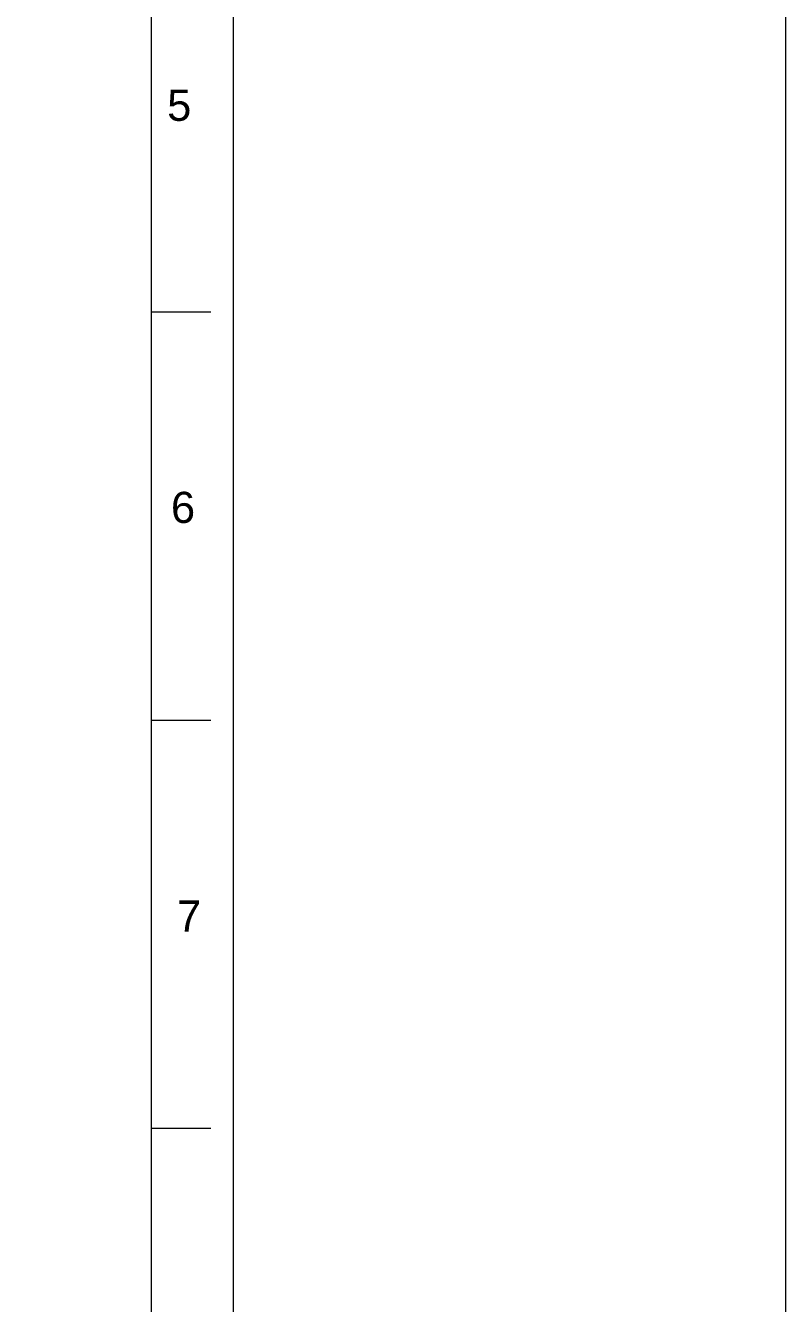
# Model space of a CAD drawing. Header units: millimetres. Extents: x 3895 to 4697, y -1269 to -217.
# Drawn here: x 4510.9 to 4697.1, y -1060.7 to -747.6 of the extents above; entities that cross this region are included whole.
import ezdxf

# ---------------------------------------------------------------- set-up
doc = ezdxf.new("R2010")
doc.units = ezdxf.units.MM
doc.header["$LTSCALE"] = 0.1
doc.layers.get('0').update_dxf_attribs({"lineweight": 15})
doc.layers.add('DIM', color=3, linetype='Continuous', lineweight=13)
doc.styles.get("Standard").update_dxf_attribs({"font": 'arial.ttf'})

msp = doc.modelspace()

# ---------------------------------------------------------------- linework, layer by layer
at = {"color": 7, "linetype": 'Continuous'}
for p, q in [((4561.7754, -297.7567), (4561.7754, -1137.7564)), ((4541.7752, -1117.7564), (4541.7752, -317.7567)), ((4541.7753, -817.7567), (4556.3113, -817.7567)), ((4541.7753, -917.7567), (4556.3113, -917.7567)), ((4541.7753, -1017.7567), (4556.3113, -1017.7567))]:
    msp.add_line(p, q, dxfattribs=at)
at = {"layer": 'DIM'}
msp.add_lwpolyline([(3895.2451, -217.07), (4697.0603, -217.07), (4697.0603, -1268.5031), (3895.2451, -1268.5031)], close=True, dxfattribs=at)

# ---------------------------------------------------------------- texts
at = {"char_height": 7.6238, "attachment_point": 5}
for s, insert in [('5', (4548.5595, -767.1772)), ('6', (4549.4806, -865.6982)), ('7', (4550.9749, -965.7742))]:
    msp.add_mtext_dynamic_manual_height_columns(s, width=50, gutter_width=12.5, heights=[0], dxfattribs=dict(at, insert=insert))

doc.saveas('drawing.dxf')
